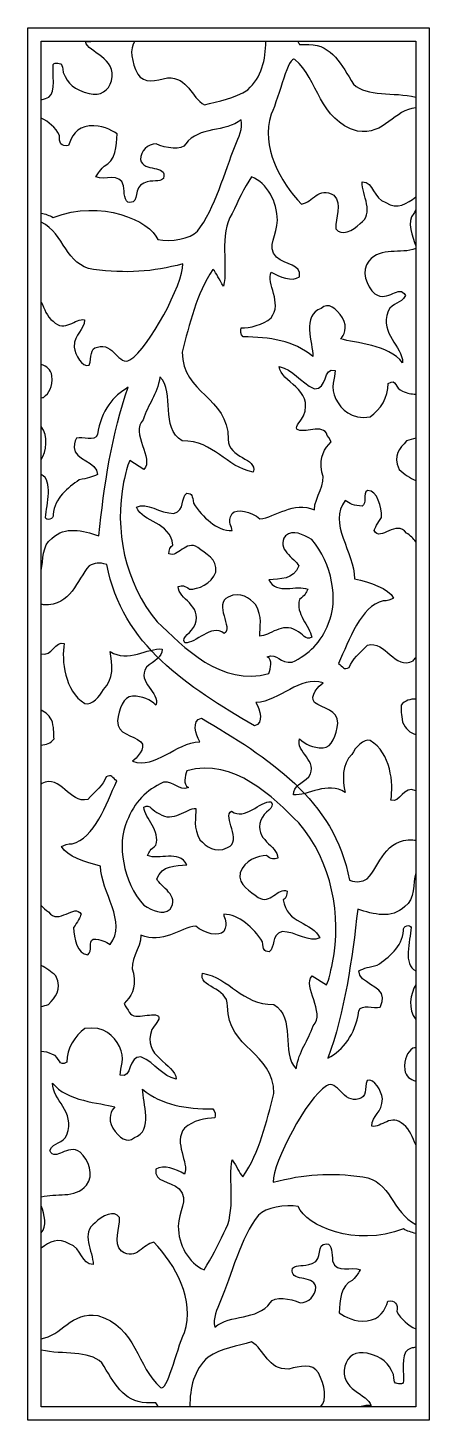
# Model space of a CAD drawing. Header units: centimetres. Extents: x -27 to 29, y -96 to 98.
import ezdxf

# ---------------------------------------------------------------- set-up
doc = ezdxf.new("R2010")
doc.units = ezdxf.units.CM
doc.header["$MEASUREMENT"] = 0
doc.layers.add('layer 1', color=7, linetype='Continuous')

msp = doc.modelspace()

# ---------------------------------------------------------------- linework, layer by layer
at = {"layer": 'layer 1', "color": 9}
for points, knots in [([(29.04467, 98.23041), (29.04467, 98.23041), (-27.11698, 98.23041), (-27.11698, 98.23041), (-27.11698, 98.23041), (-27.11698, 98.23041), (-27.11698, -96.46331), (-27.11698, -96.46331), (-27.11698, -96.46331), (-27.11698, -96.46331), (29.04467, -96.46331), (29.04467, -96.46331), (29.04467, -96.46331), (29.04467, -96.46331), (29.04467, 98.23041), (29.04467, 98.23041)], [0, 0, 0, 0, 0.2, 0.2, 0.2, 0.2, 0.4, 0.4, 0.4, 0.4, 0.6, 0.6, 0.6, 0.6, 1, 1, 1, 1]), ([(27.17261, 96.35836), (27.17261, 96.35836), (-25.24493, 96.35836), (-25.24493, 96.35836), (-25.24493, 96.35836), (-25.24493, 96.35836), (-25.24493, -94.59125), (-25.24493, -94.59125), (-25.24493, -94.59125), (-25.24493, -94.59125), (27.17261, -94.59125), (27.17261, -94.59125), (27.17261, -94.59125), (27.17261, -94.59125), (27.17261, 96.35836), (27.17261, 96.35836)], [0, 0, 0, 0, 0.2, 0.2, 0.2, 0.2, 0.4, 0.4, 0.4, 0.4, 0.6, 0.6, 0.6, 0.6, 1, 1, 1, 1]), ([(27.17261, -0.60635), (26.39403, -0.34096), (25.7237, 0.1652), (25.32776, 1.15549), (25.32776, 1.15549), (25.10943, 2.24778), (25.10943, 2.84858), (25.10943, 3.504), (25.10943, 3.504), (25.67042, 4.18554), (26.39329, 4.39597), (27.17261, 4.35996), (27.17261, 4.35996), (27.17261, 4.35996), (27.17261, 10.19896), (27.17261, 10.19896), (27.17261, 10.19896), (27.08178, 10.03045), (26.96036, 9.8733), (26.80182, 9.73154), (26.80182, 9.73154), (24.18118, 8.31068), (22.9801, 12.62549), (20.41414, 11.91546), (20.41414, 11.91546), (19.3768, 10.82314), (18.23018, 9.89455), (17.84795, 8.8022), (17.84795, 8.8022), (17.13822, 8.31068), (16.91989, 8.96611), (16.3746, 9.34841), (16.3746, 9.34841), (17.84795, 12.62549), (19.48588, 17.37756), (22.59788, 18.08762), (22.59788, 18.08762), (23.14386, 18.08762), (23.68981, 18.30597), (24.07208, 18.46988), (24.07208, 18.46988), (23.30775, 19.89001), (20.7962, 20.65471), (18.61247, 21.20102), (18.61247, 21.20102), (18.61247, 24.86039), (14.79057, 29.01168), (17.30194, 32.12489), (17.30194, 32.12489), (17.84795, 31.74266), (18.61247, 31.36037), (19.6498, 31.36037), (19.6498, 31.36037), (20.41414, 31.74266), (19.6498, 33.0535), (20.41414, 33.54499), (20.41414, 33.54499), (21.8335, 33.54499), (22.37952, 31.19648), (22.37952, 29.77637), (22.37952, 29.77637), (21.8335, 29.01168), (21.45145, 28.30161), (21.34219, 27.9199), (21.34219, 27.9199), (22.21581, 26.28055), (24.45419, 29.55784), (25.87375, 27.59156), (25.87375, 27.59156), (26.42239, 27.23741), (26.82183, 26.80859), (27.17261, 26.37037), (27.17261, 26.37037), (27.17261, 26.37037), (27.17261, 34.92757), (27.17261, 34.92757), (27.17261, 34.92757), (26.34465, 35.2761), (25.60664, 35.81294), (24.83643, 36.49451), (24.83643, 36.49451), (23.90818, 38.51542), (24.94553, 39.38942), (25.87375, 40.48186), (25.87375, 40.48186), (26.33281, 40.60548), (26.76329, 40.72906), (27.17261, 40.83974), (27.17261, 40.83974), (27.17261, 40.83974), (27.17261, 47.01759), (27.17261, 47.01759), (27.17261, 47.01759), (26.57671, 46.99747), (25.9685, 47.1169), (25.32776, 47.41855), (25.32776, 47.41855), (24.18118, 47.74621), (24.56345, 49.27558), (23.30775, 48.51089), (23.30775, 48.51089), (23.30775, 46.5446), (22.21581, 44.8515), (20.7962, 43.81364), (20.7962, 43.81364), (18.06646, 43.43119), (16.75598, 44.8515), (15.99181, 46.32625), (15.99181, 46.32625), (15.11823, 47.96473), (15.88256, 49.27558), (15.88256, 50.31345), (15.88256, 50.31345), (14.19001, 50.85959), (14.79057, 47.58248), (12.98964, 47.74621), (12.98964, 47.74621), (10.91427, 48.6748), (10.04066, 50.47731), (8.07511, 50.85959), (8.07511, 50.85959), (8.18437, 48.6748), (12.98964, 47.74621), (11.4601, 43.97757), (11.4601, 43.97757), (11.18724, 43.43119), (10.259, 42.50279), (10.53202, 42.12038), (10.53202, 42.12038), (11.4601, 41.35566), (14.19001, 43.04896), (14.79057, 41.2464), (14.79057, 41.2464), (15.11823, 40.86415), (15.33657, 40.31798), (15.33657, 40.31798), (15.33657, 40.31798), (14.40834, 39.38942), (13.64401, 38.35171), (14.02623, 36.11224), (14.02623, 36.11224), (14.79057, 34.47358), (12.98964, 32.67122), (12.98964, 30.81405), (12.98964, 30.81405), (10.04066, 32.12489), (7.52928, 29.77637), (5.34537, 29.55784), (5.34537, 29.55784), (4.19877, 30.65016), (2.06947, 31.03258), (1.46904, 30.32252), (1.46904, 30.32252), (0.75918, 29.01168), (1.46904, 28.46533), (1.46904, 27.9199), (1.46904, 27.9199), (-0.65936, 27.9199), (-2.68025, 29.77637), (-3.93594, 31.74266), (-3.93594, 31.74266), (-4.09897, 32.88957), (-4.09897, 33.0535), (-4.86399, 33.16277), (-4.86399, 33.16277), (-5.79224, 32.50736), (-5.0279, 30.81405), (-6.66585, 30.32252), (-6.66585, 30.32252), (-8.63055, 30.32252), (-10.48757, 31.9612), (-11.90713, 31.19648), (-11.90713, 31.19648), (-10.97888, 29.01168), (-7.21182, 29.23001), (-6.82958, 25.89828), (-6.82958, 25.89828), (-7.21182, 25.73435), (-7.37556, 25.18821), (-7.37556, 24.69666), (-7.37556, 24.69666), (-6.06525, 24.09591), (-5.0279, 26.66295), (-3.33534, 25.57046), (-3.33534, 25.57046), (-2.29801, 24.69666), (-0.49631, 23.93199), (-0.82396, 22.12943), (-0.82396, 22.12943), (-1.36994, 20.43632), (-3.33534, 19.72611), (-4.48197, 19.72611), (-4.48197, 19.72611), (-5.1372, 20.27244), (-5.51927, 20.27244), (-6.06525, 20.10854), (-6.06525, 20.10854), (-6.06525, 18.30597), (-2.68025, 17.54145), (-3.7176, 14.81049), (-3.7176, 14.81049), (-4.09897, 13.55413), (-5.79224, 13.17256), (-5.1372, 12.24325), (-5.1372, 12.24325), (-3.55387, 12.07932), (-1.53366, 14.97419), (0.37708, 13.55413), (0.37708, 13.55413), (1.68737, 14.26486), (-1.20606, 17.70605), (0.92307, 18.63374), (0.92307, 18.63374), (2.72545, 19.50774), (3.87203, 18.46988), (4.79939, 17.54145), (4.79939, 17.54145), (5.72744, 15.90281), (5.34537, 14.42806), (5.34537, 13.17256), (5.34537, 13.17256), (6.60104, 13.17256), (8.56659, 15.19275), (10.42275, 13.93651), (10.42275, 13.93651), (11.4601, 13.55413), (11.67861, 12.46179), (12.60666, 13.00793), (12.60666, 13.00793), (12.38833, 14.6466), (10.259, 16.28525), (10.91427, 18.30597), (10.91427, 18.30597), (11.67861, 18.85303), (11.84304, 19.23455), (12.06067, 19.72611), (12.06067, 19.72611), (10.53202, 20.43632), (7.69302, 18.85303), (6.60104, 21.03712), (6.60104, 21.03712), (8.18437, 21.20102), (10.04066, 21.03712), (10.80499, 23.0034), (10.80499, 23.0034), (10.259, 24.09591), (7.52928, 25.35209), (8.94872, 27.20912), (8.94872, 27.20912), (10.04066, 28.08306), (11.29635, 27.42763), (12.60666, 26.66295), (12.60666, 26.66295), (15.50028, 23.38653), (16.3746, 18.08762), (14.9543, 14.97419), (14.9543, 14.97419), (13.91698, 12.24325), (12.22459, 10.65924), (9.87678, 9.51228), (9.87678, 9.51228), (8.18437, 9.34841), (7.80212, 10.82314), (6.3827, 10.27696), (6.3827, 10.27696), (7.20168, 9.78527), (6.81941, 8.74759), (6.60104, 7.92825), (6.60104, 7.92825), (-0.00515, 6.07127), (-5.40999, 11.6971), (-9.01352, 15.19275), (-9.01352, 15.19275), (-13.59955, 20.65471), (-15.0191, 28.08306), (-13.7088, 34.69214), (-13.7088, 34.69214), (-13.32653, 36.11224), (-13.32653, 36.82232), (-12.83519, 37.75073), (-12.83519, 37.75073), (-12.83519, 37.75073), (-10.86893, 36.49451), (-10.86893, 36.49451), (-10.86893, 36.49451), (-9.39559, 37.96928), (-12.83519, 41.57419), (-10.97888, 43.43119), (-10.97888, 43.43119), (-10.32381, 45.616), (-9.01352, 46.81776), (-8.63055, 49.43949), (-8.63055, 49.43949), (-6.44736, 47.20005), (-8.63055, 42.28425), (-5.51927, 40.48186), (-5.51927, 40.48186), (-0.98771, 40.48186), (0.54079, 36.82232), (4.41713, 36.11224), (4.41713, 36.11224), (5.07235, 38.13317), (0.92307, 37.96928), (0.92307, 40.70024), (0.92307, 40.70024), (0.92307, 46.70852), (-5.51927, 47.0363), (-5.51927, 52.8805), (-5.51927, 52.8805), (-4.48197, 56.81305), (-3.55387, 61.01879), (-1.20606, 64.4598), (-1.20606, 64.4598), (-0.65936, 63.91366), (-0.38742, 63.03968), (0.26783, 62.1113), (0.26783, 62.1113), (0.92307, 64.67833), (-0.38742, 69.3756), (1.46904, 72.27044), (1.46904, 72.27044), (2.34245, 74.07299), (3.1068, 75.76613), (4.19877, 77.40479), (4.19877, 77.40479), (6.3827, 76.53084), (7.80212, 73.85446), (7.80212, 71.34185), (7.80212, 71.34185), (7.80212, 69.26648), (6.21898, 67.73709), (7.69302, 66.15309), (7.69302, 66.15309), (8.94872, 65.00595), (11.18724, 65.2245), (10.91427, 63.42213), (10.91427, 63.42213), (9.87678, 62.65741), (8.07511, 63.42213), (6.92869, 64.07735), (6.92869, 64.07735), (6.21898, 62.49351), (8.56659, 59.76257), (6.92869, 57.68685), (6.92869, 57.68685), (5.83671, 56.64915), (3.87203, 56.26675), (2.72545, 56.26675), (2.72545, 56.26675), (2.61549, 55.88465), (2.61549, 55.33848), (2.99769, 55.01067), (2.99769, 55.01067), (6.76476, 55.01067), (10.04066, 54.51916), (12.77056, 52.27971), (12.77056, 52.27971), (12.77056, 54.13692), (11.18724, 58.06927), (13.91698, 58.99789), (13.91698, 58.99789), (14.9543, 59.92632), (15.99181, 58.99789), (16.91989, 57.68685), (16.91989, 57.68685), (17.68423, 56.26675), (17.13822, 55.22921), (16.6469, 54.73768), (16.6469, 54.73768), (18.72158, 54.13692), (23.30775, 53.97299), (25.32776, 51.40577), (25.32776, 51.40577), (25.32776, 53.80912), (22.10652, 55.33848), (23.30775, 58.61544), (23.30775, 58.61544), (23.90818, 59.92632), (25.10943, 59.54405), (25.71005, 60.80027), (25.71005, 60.80027), (24.83643, 62.49351), (23.30775, 59.76257), (21.45145, 61.01879), (21.45145, 61.01879), (20.25023, 62.1113), (19.48588, 64.29593), (20.57787, 65.60674), (20.57787, 65.60674), (22.34647, 67.69803), (25.00958, 66.52583), (27.17261, 67.36059), (27.17261, 67.36059), (27.17261, 67.36059), (27.17261, 67.73795), (27.17261, 67.73795), (27.17261, 67.73795), (26.7144, 68.95258), (25.81809, 71.17696), (26.91108, 72.27044), (26.91108, 72.27044), (26.98721, 72.44996), (27.07542, 72.61518), (27.17261, 72.76902), (27.17261, 72.76902), (27.17261, 72.76902), (27.17261, 74.59557), (27.17261, 74.59557), (27.17261, 74.59557), (25.92771, 73.6553), (24.63181, 72.73986), (22.9801, 73.79983), (22.9801, 73.79983), (21.17842, 74.346), (21.34219, 76.69471), (19.6498, 76.69471), (19.6498, 76.69471), (19.6498, 74.83768), (21.45145, 72.27044), (19.3768, 70.85032), (19.3768, 70.85032), (18.44852, 69.92192), (16.6469, 68.99336), (15.99181, 70.14029), (15.99181, 70.14029), (15.88256, 71.615), (16.91989, 73.5813), (15.71868, 74.83768), (15.71868, 74.83768), (13.5349, 76.14857), (12.77056, 73.79983), (11.18724, 73.5813), (11.18724, 73.5813), (8.18437, 76.69471), (5.45447, 81.61048), (6.92869, 86.14402), (6.92869, 86.14402), (8.12971, 88.76572), (9.33078, 94.44618), (10.259, 93.79077), (10.259, 93.79077), (13.5349, 91.0598), (13.64401, 85.27007), (18.99454, 83.79528), (18.99454, 83.79528), (22.80075, 83.12051), (24.22637, 86.91087), (27.17261, 87.02331), (27.17261, 87.02331), (27.17261, 87.02331), (27.17261, 88.52678), (27.17261, 88.52678), (27.17261, 88.52678), (24.02437, 89.32116), (20.37368, 88.51334), (18.44852, 90.34975), (18.44852, 90.34975), (16.75598, 93.08071), (15.50028, 95.81168), (12.22459, 95.92094), (12.22459, 95.92094), (11.4601, 95.92094), (10.91427, 95.92094), (10.91427, 95.92094), (10.91427, 95.92094), (10.81892, 96.06403), (10.73088, 96.21001), (10.64876, 96.35836), (10.64876, 96.35836), (10.64876, 96.35836), (6.1795, 96.35836), (6.1795, 96.35836), (6.1795, 96.35836), (6.17861, 93.79115), (5.59892, 91.29291), (3.65278, 89.58505), (3.65278, 89.58505), (1.85111, 88.32883), (-0.49631, 88.00099), (-2.40729, 87.45489), (-2.40729, 87.45489), (-4.26356, 88.49255), (-4.64568, 91.38737), (-7.59392, 91.2237), (-7.59392, 91.2237), (-9.17723, 90.84126), (-10.86893, 90.34975), (-11.74325, 91.76986), (-11.74325, 91.76986), (-12.56372, 93.36298), (-12.95718, 95.38271), (-12.13267, 96.35836), (-12.13267, 96.35836), (-12.13267, 96.35836), (-18.04212, 96.35836), (-18.04212, 96.35836), (-18.04212, 96.35836), (-18.435, 96.30338), (-18.71455, 96.30337), (-19.05932, 96.30337), (-19.05932, 96.30337), (-18.67712, 94.71937), (-14.63686, 94.11855), (-15.40049, 90.84126), (-15.40049, 90.84126), (-15.78345, 89.42112), (-16.98468, 88.65644), (-18.51336, 89.03888), (-18.51336, 89.03888), (-20.64266, 89.58505), (-21.51607, 90.34975), (-22.17131, 91.98838), (-22.17131, 91.98838), (-22.27969, 92.69845), (-22.27969, 92.91677), (-22.4443, 93.18995), (-22.4443, 93.18995), (-22.66269, 93.18995), (-23.59073, 93.57222), (-23.59073, 92.91677), (-23.59073, 92.91677), (-23.59073, 90.84126), (-23.20864, 88.65644), (-24.62821, 88.32883), (-24.62821, 88.32883), (-24.83337, 88.2832), (-25.03957, 88.23331), (-25.24493, 88.18306), (-25.24493, 88.18306), (-25.24493, 88.18306), (-25.24493, 85.60428), (-25.24493, 85.60428), (-25.24493, 85.60428), (-24.18925, 85.08317), (-23.26097, 84.36664), (-22.66269, 83.19453), (-22.66269, 83.19453), (-22.82638, 82.15663), (-22.4443, 81.61048), (-21.407, 81.7744), (-21.407, 81.7744), (-21.02473, 83.03063), (-20.31502, 84.34146), (-18.51336, 84.50535), (-18.51336, 84.50535), (-16.71149, 84.72388), (-15.56507, 83.95921), (-14.63686, 83.41302), (-14.63686, 83.41302), (-14.63686, 81.7744), (-14.85539, 79.53497), (-16.43871, 78.87952), (-16.43871, 78.87952), (-17.20303, 78.11484), (-17.36678, 77.73255), (-17.58511, 77.40479), (-17.58511, 77.40479), (-16.32944, 76.80401), (-14.25404, 78.11484), (-13.7088, 76.14857), (-13.7088, 76.14857), (-13.59955, 75.21997), (-13.7088, 73.79983), (-12.83519, 73.79983), (-12.83519, 73.79983), (-11.36116, 73.79983), (-12.45308, 75.93002), (-10.86893, 76.53084), (-10.86893, 76.53084), (-9.55948, 77.07713), (-8.79513, 76.53084), (-8.1399, 77.18624), (-8.1399, 77.18624), (-7.59392, 79.26179), (-10.97888, 77.95092), (-11.36116, 79.80792), (-11.36116, 79.80792), (-11.36116, 81.06436), (-10.32381, 81.99292), (-9.17723, 81.99292), (-9.17723, 81.99292), (-7.86692, 81.39194), (-5.51927, 81.06436), (-5.0279, 81.99292), (-5.0279, 81.99292), (-3.17163, 84.50535), (0.54079, 83.57675), (2.72545, 85.37937), (2.72545, 85.37937), (2.99769, 84.12309), (2.39713, 82.97597), (1.90575, 81.71974), (1.90575, 81.71974), (0.43241, 78.27872), (-0.87861, 72.92587), (-3.38997, 69.81265), (-3.38997, 69.81265), (-4.37269, 68.72014), (-7.15721, 68.28329), (-8.90424, 68.61089), (-8.90424, 68.61089), (-10.05085, 71.28723), (-16.76613, 74.29136), (-23.59073, 71.72429), (-23.59073, 71.72429), (-24.09529, 72.01871), (-24.67267, 72.19968), (-25.24493, 72.33285), (-25.24493, 72.33285), (-25.24493, 72.33285), (-25.24493, 71.05616), (-25.24493, 71.05616), (-25.24493, 71.05616), (-21.96346, 69.4229), (-21.82657, 64.97251), (-17.91274, 64.4598), (-17.91274, 64.4598), (-13.38116, 63.85904), (-9.72249, 64.07735), (-5.40999, 65.2245), (-5.40999, 65.2245), (-5.40999, 62.38429), (-10.10547, 53.53592), (-12.83519, 51.78818), (-12.83519, 51.78818), (-14.36316, 50.80496), (-15.18287, 54.35524), (-17.36678, 53.59054), (-17.36678, 53.59054), (-18.51336, 53.42685), (-18.13111, 52.17047), (-18.51336, 51.07815), (-18.51336, 51.07815), (-19.55068, 50.69567), (-20.47874, 52.49824), (-20.64266, 53.59054), (-20.64266, 53.59054), (-20.64266, 55.55704), (-19.16842, 55.88465), (-19.16842, 57.41384), (-19.16842, 57.41384), (-20.47874, 57.68685), (-21.89834, 55.55704), (-23.59073, 57.19532), (-23.59073, 57.19532), (-24.471, 57.87276), (-24.80545, 58.94913), (-25.24493, 59.89068), (-25.24493, 59.89068), (-25.24493, 59.89068), (-25.24493, 51.1491), (-25.24493, 51.1491), (-25.24493, 51.1491), (-24.4976, 50.88874), (-23.85326, 50.48624), (-23.75464, 49.54877), (-23.75464, 49.54877), (-23.59073, 47.96473), (-24.13673, 47.20005), (-24.90123, 46.5446), (-24.90123, 46.5446), (-25.0159, 46.53186), (-25.13056, 46.52239), (-25.24493, 46.51594), (-25.24493, 46.51594), (-25.24493, 46.51594), (-25.24493, 42.50418), (-25.24493, 42.50418), (-25.24493, 42.50418), (-24.17021, 41.21454), (-24.5343, 38.95943), (-25.24493, 37.8242), (-25.24493, 37.8242), (-25.24493, 37.8242), (-25.24493, 35.76992), (-25.24493, 35.76992), (-25.24493, 35.76992), (-23.48754, 34.88162), (-24.52392, 31.64132), (-24.62821, 29.77637), (-24.62821, 29.77637), (-24.62821, 29.23001), (-23.37166, 29.55784), (-23.59073, 30.15861), (-23.59073, 30.15861), (-23.37166, 32.50736), (-21.51607, 33.92746), (-19.93208, 35.01976), (-19.93208, 35.01976), (-18.78561, 35.23828), (-18.13111, 35.4022), (-17.36678, 35.78446), (-17.36678, 35.78446), (-17.36678, 37.587), (-20.64266, 37.75073), (-20.64266, 39.55328), (-20.64266, 39.55328), (-20.64266, 40.31798), (-20.31502, 40.86415), (-20.31502, 40.86415), (-20.31502, 40.86415), (-19.4414, 41.08269), (-17.74811, 40.31798), (-17.36678, 41.35566), (-17.36678, 41.35566), (-16.82079, 44.8515), (-15.18287, 46.70852), (-13.05354, 47.96473), (-13.05354, 47.96473), (-15.40049, 41.57419), (-16.43871, 34.0912), (-17.20303, 27.20912), (-17.20303, 27.20912), (-19.4414, 27.9199), (-21.89834, 28.62923), (-23.75464, 26.82688), (-23.75464, 26.82688), (-25.15928, 25.8783), (-24.91521, 23.82269), (-25.24493, 22.33109), (-25.24493, 22.33109), (-25.24493, 22.33109), (-25.24493, 17.61), (-25.24493, 17.61), (-25.24493, 17.61), (-25.13053, 17.58547), (-25.01589, 17.56258), (-24.90123, 17.54145), (-24.90123, 17.54145), (-21.02473, 17.37756), (-20.31502, 21.03712), (-18.51336, 23.0034), (-18.51336, 23.0034), (-17.74811, 23.38653), (-17.20303, 23.54953), (-16.05644, 23.1673), (-16.05644, 23.1673), (-13.98177, 11.91546), (-4.64568, 6.07127), (4.58103, 0.61004), (4.58103, 0.61004), (6.00045, 0.99161), (5.34537, 2.84858), (4.79939, 3.88646), (4.79939, 3.88646), (8.18437, 4.05105), (10.91427, 7.70975), (14.19001, 6.61739), (14.19001, 6.61739), (13.64401, 6.23497), (12.22459, 4.81483), (12.98964, 3.88646), (12.98964, 3.88646), (14.19001, 3.01249), (16.26464, 2.84858), (16.26464, 0.99161), (16.26464, 0.99161), (15.99181, -0.64705), (15.50028, -2.44947), (14.19001, -2.44947), (14.19001, -2.44947), (12.77056, -2.44947), (11.67861, -1.95796), (10.91427, -1.19322), (10.91427, -1.19322), (10.259, -2.99579), (13.64401, -4.30667), (12.22459, -6.49146), (12.22459, -6.49146), (11.18724, -7.41987), (10.04066, -7.80231), (10.04066, -9.00387), (10.04066, -9.00387), (12.06067, -9.22243), (14.79057, -7.03761), (17.30194, -8.67627), (17.30194, -8.67627), (16.91989, -7.03761), (16.75598, -4.68887), (18.23018, -3.37804), (18.23018, -3.37804), (18.72158, -2.34035), (19.86815, -1.19322), (20.7962, -1.41178), (20.7962, -1.41178), (23.68981, -3.21416), (24.07208, -7.41987), (23.68981, -9.76857), (23.68981, -9.76857), (24.94267, -10.3137), (25.48998, -7.59655), (27.17261, -8.45143), (27.17261, -8.45143), (27.17261, -8.45143), (27.17261, -0.60635), (27.17261, -0.60635)], [0, 0, 0, 0, 0.005, 0.005, 0.005, 0.005, 0.01, 0.01, 0.01, 0.01, 0.015, 0.015, 0.015, 0.015, 0.02, 0.02, 0.02, 0.02, 0.025, 0.025, 0.025, 0.025, 0.03, 0.03, 0.03, 0.03, 0.035, 0.035, 0.035, 0.035, 0.04, 0.04, 0.04, 0.04, 0.045, 0.045, 0.045, 0.045, 0.05, 0.05, 0.05, 0.05, 0.055, 0.055, 0.055, 0.055, 0.06, 0.06, 0.06, 0.06, 0.065, 0.065, 0.065, 0.065, 0.07, 0.07, 0.07, 0.07, 0.075, 0.075, 0.075, 0.075, 0.08, 0.08, 0.08, 0.08, 0.085, 0.085, 0.085, 0.085, 0.09, 0.09, 0.09, 0.09, 0.095, 0.095, 0.095, 0.095, 0.1, 0.1, 0.1, 0.1, 0.105, 0.105, 0.105, 0.105, 0.11, 0.11, 0.11, 0.11, 0.115, 0.115, 0.115, 0.115, 0.12, 0.12, 0.12, 0.12, 0.125, 0.125, 0.125, 0.125, 0.13, 0.13, 0.13, 0.13, 0.135, 0.135, 0.135, 0.135, 0.14, 0.14, 0.14, 0.14, 0.145, 0.145, 0.145, 0.145, 0.15, 0.15, 0.15, 0.15, 0.155, 0.155, 0.155, 0.155, 0.16, 0.16, 0.16, 0.16, 0.165, 0.165, 0.165, 0.165, 0.17, 0.17, 0.17, 0.17, 0.175, 0.175, 0.175, 0.175, 0.18, 0.18, 0.18, 0.18, 0.185, 0.185, 0.185, 0.185, 0.19, 0.19, 0.19, 0.19, 0.195, 0.195, 0.195, 0.195, 0.2, 0.2, 0.2, 0.2, 0.205, 0.205, 0.205, 0.205, 0.21, 0.21, 0.21, 0.21, 0.215, 0.215, 0.215, 0.215, 0.22, 0.22, 0.22, 0.22, 0.225, 0.225, 0.225, 0.225, 0.23, 0.23, 0.23, 0.23, 0.235, 0.235, 0.235, 0.235, 0.24, 0.24, 0.24, 0.24, 0.245, 0.245, 0.245, 0.245, 0.25, 0.25, 0.25, 0.25, 0.255, 0.255, 0.255, 0.255, 0.26, 0.26, 0.26, 0.26, 0.265, 0.265, 0.265, 0.265, 0.27, 0.27, 0.27, 0.27, 0.275, 0.275, 0.275, 0.275, 0.28, 0.28, 0.28, 0.28, 0.285, 0.285, 0.285, 0.285, 0.29, 0.29, 0.29, 0.29, 0.295, 0.295, 0.295, 0.295, 0.3, 0.3, 0.3, 0.3, 0.305, 0.305, 0.305, 0.305, 0.31, 0.31, 0.31, 0.31, 0.315, 0.315, 0.315, 0.315, 0.32, 0.32, 0.32, 0.32, 0.325, 0.325, 0.325, 0.325, 0.33, 0.33, 0.33, 0.33, 0.335, 0.335, 0.335, 0.335, 0.34, 0.34, 0.34, 0.34, 0.345, 0.345, 0.345, 0.345, 0.35, 0.35, 0.35, 0.35, 0.355, 0.355, 0.355, 0.355, 0.36, 0.36, 0.36, 0.36, 0.365, 0.365, 0.365, 0.365, 0.37, 0.37, 0.37, 0.37, 0.375, 0.375, 0.375, 0.375, 0.38, 0.38, 0.38, 0.38, 0.385, 0.385, 0.385, 0.385, 0.39, 0.39, 0.39, 0.39, 0.395, 0.395, 0.395, 0.395, 0.4, 0.4, 0.4, 0.4, 0.405, 0.405, 0.405, 0.405, 0.41, 0.41, 0.41, 0.41, 0.415, 0.415, 0.415, 0.415, 0.42, 0.42, 0.42, 0.42, 0.425, 0.425, 0.425, 0.425, 0.43, 0.43, 0.43, 0.43, 0.435, 0.435, 0.435, 0.435, 0.44, 0.44, 0.44, 0.44, 0.445, 0.445, 0.445, 0.445, 0.45, 0.45, 0.45, 0.45, 0.455, 0.455, 0.455, 0.455, 0.46, 0.46, 0.46, 0.46, 0.465, 0.465, 0.465, 0.465, 0.47, 0.47, 0.47, 0.47, 0.475, 0.475, 0.475, 0.475, 0.48, 0.48, 0.48, 0.48, 0.485, 0.485, 0.485, 0.485, 0.49, 0.49, 0.49, 0.49, 0.495, 0.495, 0.495, 0.495, 0.5, 0.5, 0.5, 0.5, 0.505, 0.505, 0.505, 0.505, 0.51, 0.51, 0.51, 0.51, 0.515, 0.515, 0.515, 0.515, 0.52, 0.52, 0.52, 0.52, 0.525, 0.525, 0.525, 0.525, 0.53, 0.53, 0.53, 0.53, 0.535, 0.535, 0.535, 0.535, 0.54, 0.54, 0.54, 0.54, 0.545, 0.545, 0.545, 0.545, 0.55, 0.55, 0.55, 0.55, 0.555, 0.555, 0.555, 0.555, 0.56, 0.56, 0.56, 0.56, 0.565, 0.565, 0.565, 0.565, 0.57, 0.57, 0.57, 0.57, 0.575, 0.575, 0.575, 0.575, 0.58, 0.58, 0.58, 0.58, 0.585, 0.585, 0.585, 0.585, 0.59, 0.59, 0.59, 0.59, 0.595, 0.595, 0.595, 0.595, 0.6, 0.6, 0.6, 0.6, 0.605, 0.605, 0.605, 0.605, 0.61, 0.61, 0.61, 0.61, 0.615, 0.615, 0.615, 0.615, 0.62, 0.62, 0.62, 0.62, 0.625, 0.625, 0.625, 0.625, 0.63, 0.63, 0.63, 0.63, 0.635, 0.635, 0.635, 0.635, 0.64, 0.64, 0.64, 0.64, 0.645, 0.645, 0.645, 0.645, 0.65, 0.65, 0.65, 0.65, 0.655, 0.655, 0.655, 0.655, 0.66, 0.66, 0.66, 0.66, 0.665, 0.665, 0.665, 0.665, 0.67, 0.67, 0.67, 0.67, 0.675, 0.675, 0.675, 0.675, 0.68, 0.68, 0.68, 0.68, 0.685, 0.685, 0.685, 0.685, 0.69, 0.69, 0.69, 0.69, 0.695, 0.695, 0.695, 0.695, 0.7, 0.7, 0.7, 0.7, 0.705, 0.705, 0.705, 0.705, 0.71, 0.71, 0.71, 0.71, 0.715, 0.715, 0.715, 0.715, 0.72, 0.72, 0.72, 0.72, 0.725, 0.725, 0.725, 0.725, 0.73, 0.73, 0.73, 0.73, 0.735, 0.735, 0.735, 0.735, 0.74, 0.74, 0.74, 0.74, 0.745, 0.745, 0.745, 0.745, 0.75, 0.75, 0.75, 0.75, 0.755, 0.755, 0.755, 0.755, 0.76, 0.76, 0.76, 0.76, 0.765, 0.765, 0.765, 0.765, 0.77, 0.77, 0.77, 0.77, 0.775, 0.775, 0.775, 0.775, 0.78, 0.78, 0.78, 0.78, 0.785, 0.785, 0.785, 0.785, 0.79, 0.79, 0.79, 0.79, 0.795, 0.795, 0.795, 0.795, 0.8, 0.8, 0.8, 0.8, 0.805, 0.805, 0.805, 0.805, 0.81, 0.81, 0.81, 0.81, 0.815, 0.815, 0.815, 0.815, 0.82, 0.82, 0.82, 0.82, 0.825, 0.825, 0.825, 0.825, 0.83, 0.83, 0.83, 0.83, 0.835, 0.835, 0.835, 0.835, 0.84, 0.84, 0.84, 0.84, 0.845, 0.845, 0.845, 0.845, 0.85, 0.85, 0.85, 0.85, 0.855, 0.855, 0.855, 0.855, 0.86, 0.86, 0.86, 0.86, 0.865, 0.865, 0.865, 0.865, 0.87, 0.87, 0.87, 0.87, 0.875, 0.875, 0.875, 0.875, 0.88, 0.88, 0.88, 0.88, 0.885, 0.885, 0.885, 0.885, 0.89, 0.89, 0.89, 0.89, 0.895, 0.895, 0.895, 0.895, 0.9, 0.9, 0.9, 0.9, 0.905, 0.905, 0.905, 0.905, 0.91, 0.91, 0.91, 0.91, 0.915, 0.915, 0.915, 0.915, 0.92, 0.92, 0.92, 0.92, 0.925, 0.925, 0.925, 0.925, 0.93, 0.93, 0.93, 0.93, 0.935, 0.935, 0.935, 0.935, 0.94, 0.94, 0.94, 0.94, 0.945, 0.945, 0.945, 0.945, 0.95, 0.95, 0.95, 0.95, 0.955, 0.955, 0.955, 0.955, 0.96, 0.96, 0.96, 0.96, 0.965, 0.965, 0.965, 0.965, 0.97, 0.97, 0.97, 0.97, 0.975, 0.975, 0.975, 0.975, 0.98, 0.98, 0.98, 0.98, 0.985, 0.985, 0.985, 0.985, 0.99, 0.99, 0.99, 0.99, 1, 1, 1, 1]), ([(-25.24493, 2.81558), (-24.58401, 2.52646), (-24.02268, 2.02771), (-23.67359, 1.15459), (-23.67359, 1.15459), (-23.45427, 0.05742), (-23.45427, -0.54603), (-23.45427, -1.20437), (-23.45427, -1.20437), (-23.94951, -1.80604), (-24.57039, -2.04207), (-25.24493, -2.06595), (-25.24493, -2.06595), (-25.24493, -2.06595), (-25.24493, -7.54642), (-25.24493, -7.54642), (-25.24493, -7.54642), (-25.21611, -7.51686), (-25.18589, -7.48788), (-25.15417, -7.45951), (-25.15417, -7.45951), (-22.5219, -6.03239), (-21.31553, -10.36634), (-18.73814, -9.65313), (-18.73814, -9.65313), (-17.69621, -8.55596), (-16.54452, -7.62324), (-16.16057, -6.5261), (-16.16057, -6.5261), (-15.44771, -6.03239), (-15.22839, -6.69071), (-14.6807, -7.07468), (-14.6807, -7.07468), (-16.16057, -10.36634), (-17.80578, -15.13948), (-20.93158, -15.85269), (-20.93158, -15.85269), (-21.47998, -15.85269), (-22.02838, -16.07201), (-22.41234, -16.23664), (-22.41234, -16.23664), (-21.6446, -17.66307), (-19.12191, -18.43115), (-16.92847, -18.97991), (-16.92847, -18.97991), (-16.92847, -22.65553), (-13.08966, -26.82522), (-15.61217, -29.95225), (-15.61217, -29.95225), (-16.16057, -29.5683), (-16.92847, -29.18435), (-17.9704, -29.18435), (-17.9704, -29.18435), (-18.73814, -29.5683), (-17.9704, -30.88497), (-18.73814, -31.37868), (-18.73814, -31.37868), (-20.16384, -31.37868), (-20.71225, -29.01972), (-20.71225, -27.59331), (-20.71225, -27.59331), (-20.16384, -26.82522), (-19.78008, -26.11201), (-19.67032, -25.72858), (-19.67032, -25.72858), (-20.54779, -24.08194), (-22.79611, -27.3738), (-24.222, -25.39879), (-24.222, -25.39879), (-24.63213, -25.13404), (-24.95916, -24.8277), (-25.24493, -24.50691), (-25.24493, -24.50691), (-25.24493, -24.50691), (-25.24493, -32.8947), (-25.24493, -32.8947), (-25.24493, -32.8947), (-24.52518, -33.24258), (-23.8653, -33.73489), (-23.18006, -34.34127), (-23.18006, -34.34127), (-22.2477, -36.37114), (-23.28964, -37.24897), (-24.222, -38.34632), (-24.222, -38.34632), (-24.57903, -38.44246), (-24.91885, -38.53859), (-25.24493, -38.6287), (-25.24493, -38.6287), (-25.24493, -38.6287), (-25.24493, -44.91214), (-25.24493, -44.91214), (-25.24493, -44.91214), (-24.73627, -44.93295), (-24.21656, -45.05816), (-23.67359, -45.31379), (-23.67359, -45.31379), (-22.5219, -45.64286), (-22.90587, -47.17905), (-21.6446, -46.41095), (-21.6446, -46.41095), (-21.6446, -44.43595), (-20.54779, -42.73534), (-19.12191, -41.69287), (-19.12191, -41.69287), (-16.38008, -41.30874), (-15.06377, -42.73534), (-14.2962, -44.21663), (-14.2962, -44.21663), (-13.41873, -45.86238), (-14.18646, -47.17905), (-14.18646, -48.22151), (-14.18646, -48.22151), (-12.48637, -48.77009), (-13.08966, -45.47841), (-11.28071, -45.64286), (-11.28071, -45.64286), (-9.19613, -46.57558), (-8.31865, -48.38614), (-6.34436, -48.77009), (-6.34436, -48.77009), (-6.45412, -46.57558), (-11.28071, -45.64286), (-9.74436, -41.8575), (-9.74436, -41.8575), (-9.47034, -41.30874), (-8.53797, -40.37619), (-8.81218, -39.99207), (-8.81218, -39.99207), (-9.74436, -39.22399), (-12.48637, -40.92477), (-13.08966, -39.11422), (-13.08966, -39.11422), (-13.41873, -38.73027), (-13.63805, -38.1817), (-13.63805, -38.1817), (-13.63805, -38.1817), (-12.70571, -37.24897), (-11.93798, -36.20669), (-12.32193, -33.9573), (-12.32193, -33.9573), (-13.08966, -32.31139), (-11.28071, -30.50102), (-11.28071, -28.63558), (-11.28071, -28.63558), (-8.31865, -29.95225), (-5.79614, -27.59331), (-3.60252, -27.3738), (-3.60252, -27.3738), (-2.45084, -28.47096), (-0.3121, -28.85509), (0.291, -28.14188), (0.291, -28.14188), (1.00403, -26.82522), (0.291, -26.27646), (0.291, -25.72858), (0.291, -25.72858), (2.42885, -25.72858), (4.45873, -27.59331), (5.71998, -29.5683), (5.71998, -29.5683), (5.88373, -30.72033), (5.88373, -30.88497), (6.65217, -30.99473), (6.65217, -30.99473), (7.58452, -30.33638), (6.81679, -28.63558), (8.462, -28.14188), (8.462, -28.14188), (10.43539, -28.14188), (12.30063, -29.78779), (13.72652, -29.01972), (13.72652, -29.01972), (12.79417, -26.82522), (9.01039, -27.04454), (8.62645, -23.69799), (8.62645, -23.69799), (9.01039, -23.53337), (9.17485, -22.98479), (9.17485, -22.49109), (9.17485, -22.49109), (7.85872, -21.88762), (6.81679, -24.46608), (5.11671, -23.36874), (5.11671, -23.36874), (4.07477, -22.49109), (2.2651, -21.72299), (2.59418, -19.91243), (2.59418, -19.91243), (3.1426, -18.21182), (5.11671, -17.49844), (6.26839, -17.49844), (6.26839, -17.49844), (6.92654, -18.04718), (7.31032, -18.04718), (7.85872, -17.88257), (7.85872, -17.88257), (7.85872, -16.07201), (4.45873, -15.30411), (5.50066, -12.56102), (5.50066, -12.56102), (5.88373, -11.29905), (7.58452, -10.91581), (6.92654, -9.98238), (6.92654, -9.98238), (5.33621, -9.81776), (3.30704, -12.72546), (1.38781, -11.29905), (1.38781, -11.29905), (0.07167, -12.01297), (2.97797, -15.46944), (0.83941, -16.40127), (0.83941, -16.40127), (-0.97096, -17.27911), (-2.12266, -16.23664), (-3.05412, -15.30411), (-3.05412, -15.30411), (-3.9863, -13.65818), (-3.60252, -12.17689), (-3.60252, -10.91581), (-3.60252, -10.91581), (-4.86377, -10.91581), (-6.83807, -12.94498), (-8.70243, -11.68319), (-8.70243, -11.68319), (-9.74436, -11.29905), (-9.96387, -10.2019), (-10.89605, -10.75047), (-10.89605, -10.75047), (-10.67672, -12.39638), (-8.53797, -14.04231), (-9.19613, -16.07201), (-9.19613, -16.07201), (-9.96387, -16.62149), (-10.12903, -17.00473), (-10.34765, -17.49844), (-10.34765, -17.49844), (-8.81218, -18.21182), (-5.96059, -16.62149), (-4.86377, -18.81528), (-4.86377, -18.81528), (-6.45412, -18.97991), (-8.31865, -18.81528), (-9.08638, -20.79028), (-9.08638, -20.79028), (-8.53797, -21.88762), (-5.79614, -23.14941), (-7.22186, -25.01465), (-7.22186, -25.01465), (-8.31865, -25.8925), (-9.57992, -25.23417), (-10.89605, -24.46608), (-10.89605, -24.46608), (-13.80251, -21.17512), (-14.6807, -15.85269), (-13.25411, -12.72546), (-13.25411, -12.72546), (-12.21217, -9.98238), (-10.51226, -8.39134), (-8.15402, -7.23929), (-8.15402, -7.23929), (-6.45412, -7.07468), (-6.07016, -8.55596), (-4.64446, -8.00738), (-4.64446, -8.00738), (-5.46706, -7.51349), (-5.08311, -6.47121), (-4.86377, -5.64825), (-4.86377, -5.64825), (1.77176, -3.783), (7.20057, -9.4338), (10.82006, -12.94498), (10.82006, -12.94498), (15.42643, -18.43115), (16.85232, -25.8925), (15.53619, -32.53089), (15.53619, -32.53089), (15.15224, -33.9573), (15.15224, -34.67052), (14.65871, -35.60305), (14.65871, -35.60305), (14.65871, -35.60305), (12.6837, -34.34127), (12.6837, -34.34127), (12.6837, -34.34127), (11.20384, -35.82255), (14.65871, -39.44349), (12.79417, -41.30874), (12.79417, -41.30874), (12.13619, -43.50324), (10.82006, -44.71033), (10.43539, -47.34367), (10.43539, -47.34367), (8.2425, -45.09428), (10.43539, -40.1567), (7.31032, -38.34632), (7.31032, -38.34632), (2.75864, -38.34632), (1.22336, -34.67052), (-2.67016, -33.9573), (-2.67016, -33.9573), (-3.32833, -35.98719), (0.83941, -35.82255), (0.83941, -38.56565), (0.83941, -38.56565), (0.83941, -44.60058), (7.31032, -44.92983), (7.31032, -50.79997), (7.31032, -50.79997), (6.26839, -54.74997), (5.33621, -58.97435), (2.97797, -62.43064), (2.97797, -62.43064), (2.42885, -61.88205), (2.15571, -61.00422), (1.49756, -60.07169), (1.49756, -60.07169), (0.83941, -62.65015), (2.15571, -67.36824), (0.291, -70.27595), (0.291, -70.27595), (-0.5863, -72.0865), (-1.35403, -73.78713), (-2.45084, -75.43305), (-2.45084, -75.43305), (-4.64446, -74.55521), (-6.07016, -71.86699), (-6.07016, -69.34323), (-6.07016, -69.34323), (-6.07016, -67.25866), (-4.48001, -65.72249), (-5.96059, -64.13144), (-5.96059, -64.13144), (-7.22186, -62.97923), (-9.47034, -63.19873), (-9.19613, -61.38836), (-9.19613, -61.38836), (-8.15402, -60.62027), (-6.34436, -61.38836), (-5.19285, -62.04652), (-5.19285, -62.04652), (-4.48001, -60.45564), (-6.83807, -57.71255), (-5.19285, -55.62763), (-5.19285, -55.62763), (-4.09604, -54.58535), (-2.12266, -54.20121), (-0.97096, -54.20121), (-0.97096, -54.20121), (-0.86051, -53.81744), (-0.86051, -53.26885), (-1.24445, -52.93959), (-1.24445, -52.93959), (-5.02823, -52.93959), (-8.31865, -52.44589), (-11.06068, -50.1965), (-11.06068, -50.1965), (-11.06068, -52.06194), (-9.47034, -56.01176), (-12.21217, -56.94446), (-12.21217, -56.94446), (-13.25411, -57.87701), (-14.2962, -56.94446), (-15.22839, -55.62763), (-15.22839, -55.62763), (-15.99612, -54.20121), (-15.44771, -53.15909), (-14.95419, -52.66538), (-14.95419, -52.66538), (-17.03805, -52.06194), (-21.6446, -51.8973), (-23.67359, -49.31866), (-23.67359, -49.31866), (-23.67359, -51.73267), (-20.43805, -53.26885), (-21.6446, -56.56033), (-21.6446, -56.56033), (-22.2477, -57.87701), (-23.45427, -57.49305), (-24.05755, -58.75485), (-24.05755, -58.75485), (-23.18006, -60.45564), (-21.6446, -57.71255), (-19.78008, -58.97435), (-19.78008, -58.97435), (-18.5735, -60.07169), (-17.80578, -62.26602), (-18.90258, -63.58268), (-18.90258, -63.58268), (-20.60301, -65.59332), (-23.12659, -64.60062), (-25.24493, -65.24722), (-25.24493, -65.24722), (-25.24493, -65.24722), (-25.24493, -66.48127), (-25.24493, -66.48127), (-25.24493, -66.48127), (-24.80717, -67.71352), (-24.37362, -69.35411), (-25.24493, -70.25597), (-25.24493, -70.25597), (-25.24493, -70.25597), (-25.24493, -72.40062), (-25.24493, -72.40062), (-25.24493, -72.40062), (-24.07939, -71.54044), (-22.85041, -70.8271), (-21.31553, -71.81212), (-21.31553, -71.81212), (-19.50587, -72.36069), (-19.67032, -74.71983), (-17.9704, -74.71983), (-17.9704, -74.71983), (-17.9704, -72.85458), (-19.78008, -70.27595), (-17.69621, -68.84952), (-17.69621, -68.84952), (-16.76384, -67.917), (-14.95419, -66.98427), (-14.2962, -68.13632), (-14.2962, -68.13632), (-14.18646, -69.61762), (-15.22839, -71.59262), (-14.02184, -72.85458), (-14.02184, -72.85458), (-11.8284, -74.17125), (-11.06068, -71.81212), (-9.47034, -71.59262), (-9.47034, -71.59262), (-6.45412, -74.71983), (-3.71209, -79.65742), (-5.19285, -84.21107), (-5.19285, -84.21107), (-6.39924, -86.84439), (-7.60562, -92.55008), (-8.53797, -91.89174), (-8.53797, -91.89174), (-11.8284, -89.14866), (-11.93798, -83.33323), (-17.31226, -81.85194), (-17.31226, -81.85194), (-21.01208, -81.19599), (-22.47244, -84.74057), (-25.24493, -85.07224), (-25.24493, -85.07224), (-25.24493, -85.07224), (-25.24493, -86.6714), (-25.24493, -86.6714), (-25.24493, -86.6714), (-22.14916, -87.35696), (-18.64035, -86.64544), (-16.76384, -88.43545), (-16.76384, -88.43545), (-15.06377, -91.17853), (-13.80251, -93.92162), (-10.51226, -94.03137), (-10.51226, -94.03137), (-9.74436, -94.03137), (-9.19613, -94.03137), (-9.19613, -94.03137), (-9.19613, -94.03137), (-9.07466, -94.21363), (-8.96503, -94.40058), (-8.8647, -94.59125), (-8.8647, -94.59125), (-8.8647, -94.59125), (-4.43978, -94.59125), (-4.43978, -94.59125), (-4.43978, -94.59125), (-4.45707, -91.97047), (-3.88766, -89.40952), (-1.90244, -87.66737), (-1.90244, -87.66737), (-0.09277, -86.40557), (2.2651, -86.07632), (4.18453, -85.52773), (4.18453, -85.52773), (6.04905, -86.57002), (6.43284, -89.47773), (9.39418, -89.31328), (9.39418, -89.31328), (10.9845, -88.92915), (12.6837, -88.43545), (13.5619, -89.86186), (13.5619, -89.86186), (14.42141, -91.53078), (14.81469, -93.66602), (13.83981, -94.59125), (13.83981, -94.59125), (13.83981, -94.59125), (19.23686, -94.59125), (19.23686, -94.59125), (19.23686, -94.59125), (20.03351, -94.41551), (20.40112, -94.4155), (20.91047, -94.4155), (20.91047, -94.4155), (20.52652, -92.82446), (16.46837, -92.22101), (17.23539, -88.92915), (17.23539, -88.92915), (17.62005, -87.50274), (18.82662, -86.73465), (20.36207, -87.11879), (20.36207, -87.11879), (22.50081, -87.66737), (23.37811, -88.43545), (24.03626, -90.08136), (24.03626, -90.08136), (24.14513, -90.79458), (24.14513, -91.01391), (24.31047, -91.28829), (24.31047, -91.28829), (24.52981, -91.28829), (25.46198, -91.67224), (25.46198, -91.01391), (25.46198, -91.01391), (25.46198, -88.92915), (25.0782, -86.73465), (26.50408, -86.40557), (26.50408, -86.40557), (26.7265, -86.35611), (26.95014, -86.30167), (27.17261, -86.24715), (27.17261, -86.24715), (27.17261, -86.24715), (27.17261, -83.69296), (27.17261, -83.69296), (27.17261, -83.69296), (26.09197, -83.16754), (25.14, -82.44392), (24.52981, -81.24847), (24.52981, -81.24847), (24.69425, -80.206), (24.31047, -79.65742), (23.26854, -79.82205), (23.26854, -79.82205), (22.88459, -81.08384), (22.17173, -82.40052), (20.36207, -82.56515), (20.36207, -82.56515), (18.55222, -82.78465), (17.40072, -82.01656), (16.46837, -81.46798), (16.46837, -81.46798), (16.46837, -79.82205), (16.68787, -77.57266), (18.2782, -76.91434), (18.2782, -76.91434), (19.04593, -76.14625), (19.21039, -75.7623), (19.42972, -75.43305), (19.42972, -75.43305), (18.16846, -74.82959), (16.0839, -76.14625), (15.53619, -74.17125), (15.53619, -74.17125), (15.42643, -73.23853), (15.53619, -71.81212), (14.65871, -71.81212), (14.65871, -71.81212), (13.17813, -71.81212), (14.27493, -73.95175), (12.6837, -74.55521), (12.6837, -74.55521), (11.36846, -75.10397), (10.60073, -74.55521), (9.94258, -75.21355), (9.94258, -75.21355), (9.39418, -77.2983), (12.79417, -75.98162), (13.17813, -77.84687), (13.17813, -77.84687), (13.17813, -79.10884), (12.13619, -80.04156), (10.9845, -80.04156), (10.9845, -80.04156), (9.66838, -79.43792), (7.31032, -79.10884), (6.81679, -80.04156), (6.81679, -80.04156), (4.95226, -82.56515), (1.22336, -81.63242), (-0.97096, -83.44298), (-0.97096, -83.44298), (-1.24445, -82.18119), (-0.64118, -81.02897), (-0.14764, -79.76718), (-0.14764, -79.76718), (1.33222, -76.31089), (2.64907, -70.93427), (5.17158, -67.80725), (5.17158, -67.80725), (6.15863, -66.7099), (8.95552, -66.27107), (10.71031, -66.60014), (10.71031, -66.60014), (11.862, -69.28836), (18.60711, -72.30582), (25.46198, -69.72737), (25.46198, -69.72737), (25.98321, -70.03152), (26.58181, -70.21515), (27.17261, -70.34996), (27.17261, -70.34996), (27.17261, -70.34996), (27.17261, -69.08099), (27.17261, -69.08099), (27.17261, -69.08099), (23.82833, -67.46079), (23.70958, -62.9482), (19.7588, -62.43064), (19.7588, -62.43064), (15.20711, -61.82718), (11.5322, -62.04652), (7.20057, -63.19873), (7.20057, -63.19873), (7.20057, -60.34589), (11.91687, -51.4583), (14.65871, -49.7028), (14.65871, -49.7028), (16.19344, -48.71522), (17.01677, -52.28125), (19.21039, -51.51317), (19.21039, -51.51317), (20.36207, -51.34872), (19.97811, -50.08676), (20.36207, -48.98959), (20.36207, -48.98959), (21.40399, -48.60546), (22.33618, -50.416), (22.50081, -51.51317), (22.50081, -51.51317), (22.50081, -53.48836), (21.02004, -53.81744), (21.02004, -55.35342), (21.02004, -55.35342), (22.33618, -55.62763), (23.76207, -53.48836), (25.46198, -55.13392), (25.46198, -55.13392), (26.37865, -55.83938), (26.70602, -56.97554), (27.17261, -57.94493), (27.17261, -57.94493), (27.17261, -57.94493), (27.17261, -49.07763), (27.17261, -49.07763), (27.17261, -49.07763), (26.4013, -48.81658), (25.72782, -48.41551), (25.6266, -47.45342), (25.6266, -47.45342), (25.46198, -45.86238), (26.01038, -45.09428), (26.77828, -44.43595), (26.77828, -44.43595), (26.90989, -44.42132), (27.04148, -44.41095), (27.17261, -44.40458), (27.17261, -44.40458), (27.17261, -44.40458), (27.17261, -40.43463), (27.17261, -40.43463), (27.17261, -40.43463), (26.00779, -39.12099), (26.41625, -36.72983), (27.17261, -35.60088), (27.17261, -35.60088), (27.17261, -35.60088), (27.17261, -33.63738), (27.17261, -33.63738), (27.17261, -33.63738), (25.33916, -32.7809), (26.39835, -29.48364), (26.50408, -27.59331), (26.50408, -27.59331), (26.50408, -27.04454), (25.24193, -27.3738), (25.46198, -27.97726), (25.46198, -27.97726), (25.24193, -30.33638), (23.37811, -31.76281), (21.78706, -32.85997), (21.78706, -32.85997), (20.63556, -33.07947), (19.97811, -33.2441), (19.21039, -33.62805), (19.21039, -33.62805), (19.21039, -35.4386), (22.50081, -35.60305), (22.50081, -37.41361), (22.50081, -37.41361), (22.50081, -38.1817), (22.17173, -38.73027), (22.17173, -38.73027), (22.17173, -38.73027), (21.29425, -38.94978), (19.59345, -38.1817), (19.21039, -39.22399), (19.21039, -39.22399), (18.66198, -42.73534), (17.01677, -44.60058), (14.87803, -45.86238), (14.87803, -45.86238), (17.23539, -39.44349), (18.2782, -31.92725), (19.04593, -25.01465), (19.04593, -25.01465), (21.29425, -25.72858), (23.76207, -26.44108), (25.6266, -24.6307), (25.6266, -24.6307), (27.10194, -23.63443), (26.76639, -21.42219), (27.17261, -19.91331), (27.17261, -19.91331), (27.17261, -19.91331), (27.17261, -15.38349), (27.17261, -15.38349), (27.17261, -15.38349), (27.04143, -15.35478), (26.90987, -15.32835), (26.77828, -15.30411), (26.77828, -15.30411), (22.88459, -15.13948), (22.17173, -18.81528), (20.36207, -20.79028), (20.36207, -20.79028), (19.59345, -21.17512), (19.04593, -21.33886), (17.89425, -20.95492), (17.89425, -20.95492), (15.8104, -9.65313), (6.43284, -3.783), (-2.83479, 1.70245), (-2.83479, 1.70245), (-4.26051, 1.31922), (-3.60252, -0.54603), (-3.05412, -1.58849), (-3.05412, -1.58849), (-6.45412, -1.75384), (-9.19613, -5.42876), (-12.48637, -4.33158), (-12.48637, -4.33158), (-11.93798, -3.94745), (-10.51226, -2.52104), (-11.28071, -1.58849), (-11.28071, -1.58849), (-12.48637, -0.71066), (-14.57024, -0.54603), (-14.57024, 1.31922), (-14.57024, 1.31922), (-14.2962, 2.96515), (-13.80251, 4.77551), (-12.48637, 4.77551), (-12.48637, 4.77551), (-11.06068, 4.77551), (-9.96387, 4.28181), (-9.19613, 3.51373), (-9.19613, 3.51373), (-8.53797, 5.32427), (-11.93798, 6.64095), (-10.51226, 8.83545), (-10.51226, 8.83545), (-9.47034, 9.76799), (-8.31865, 10.15213), (-8.31865, 11.35903), (-8.31865, 11.35903), (-10.34765, 11.57854), (-13.08966, 9.38402), (-15.61217, 11.02995), (-15.61217, 11.02995), (-15.22839, 9.38402), (-15.06377, 7.02489), (-16.54452, 5.70822), (-16.54452, 5.70822), (-17.03805, 4.66594), (-18.18973, 3.51373), (-19.12191, 3.73323), (-19.12191, 3.73323), (-22.02838, 5.54359), (-22.41234, 9.76799), (-22.02838, 12.12712), (-22.02838, 12.12712), (-23.2141, 12.64302), (-23.7707, 10.24972), (-25.24493, 10.68995), (-25.24493, 10.68995), (-25.24493, 10.68995), (-25.24493, 2.81558), (-25.24493, 2.81558)], [0, 0, 0, 0, 0.005025126, 0.005025126, 0.005025126, 0.005025126, 0.010050251, 0.010050251, 0.010050251, 0.010050251, 0.015075377, 0.015075377, 0.015075377, 0.015075377, 0.020100503, 0.020100503, 0.020100503, 0.020100503, 0.025125628, 0.025125628, 0.025125628, 0.025125628, 0.030150754, 0.030150754, 0.030150754, 0.030150754, 0.035175879, 0.035175879, 0.035175879, 0.035175879, 0.040201005, 0.040201005, 0.040201005, 0.040201005, 0.045226131, 0.045226131, 0.045226131, 0.045226131, 0.050251256, 0.050251256, 0.050251256, 0.050251256, 0.055276382, 0.055276382, 0.055276382, 0.055276382, 0.060301508, 0.060301508, 0.060301508, 0.060301508, 0.065326633, 0.065326633, 0.065326633, 0.065326633, 0.070351759, 0.070351759, 0.070351759, 0.070351759, 0.075376884, 0.075376884, 0.075376884, 0.075376884, 0.08040201, 0.08040201, 0.08040201, 0.08040201, 0.085427136, 0.085427136, 0.085427136, 0.085427136, 0.090452261, 0.090452261, 0.090452261, 0.090452261, 0.095477387, 0.095477387, 0.095477387, 0.095477387, 0.100502513, 0.100502513, 0.100502513, 0.100502513, 0.105527638, 0.105527638, 0.105527638, 0.105527638, 0.110552764, 0.110552764, 0.110552764, 0.110552764, 0.115577889, 0.115577889, 0.115577889, 0.115577889, 0.120603015, 0.120603015, 0.120603015, 0.120603015, 0.125628141, 0.125628141, 0.125628141, 0.125628141, 0.130653266, 0.130653266, 0.130653266, 0.130653266, 0.135678392, 0.135678392, 0.135678392, 0.135678392, 0.140703518, 0.140703518, 0.140703518, 0.140703518, 0.145728643, 0.145728643, 0.145728643, 0.145728643, 0.150753769, 0.150753769, 0.150753769, 0.150753769, 0.155778894, 0.155778894, 0.155778894, 0.155778894, 0.16080402, 0.16080402, 0.16080402, 0.16080402, 0.165829146, 0.165829146, 0.165829146, 0.165829146, 0.170854271, 0.170854271, 0.170854271, 0.170854271, 0.175879397, 0.175879397, 0.175879397, 0.175879397, 0.180904523, 0.180904523, 0.180904523, 0.180904523, 0.185929648, 0.185929648, 0.185929648, 0.185929648, 0.190954774, 0.190954774, 0.190954774, 0.190954774, 0.195979899, 0.195979899, 0.195979899, 0.195979899, 0.201005025, 0.201005025, 0.201005025, 0.201005025, 0.206030151, 0.206030151, 0.206030151, 0.206030151, 0.211055276, 0.211055276, 0.211055276, 0.211055276, 0.216080402, 0.216080402, 0.216080402, 0.216080402, 0.221105528, 0.221105528, 0.221105528, 0.221105528, 0.226130653, 0.226130653, 0.226130653, 0.226130653, 0.231155779, 0.231155779, 0.231155779, 0.231155779, 0.236180905, 0.236180905, 0.236180905, 0.236180905, 0.24120603, 0.24120603, 0.24120603, 0.24120603, 0.246231156, 0.246231156, 0.246231156, 0.246231156, 0.251256281, 0.251256281, 0.251256281, 0.251256281, 0.256281407, 0.256281407, 0.256281407, 0.256281407, 0.261306533, 0.261306533, 0.261306533, 0.261306533, 0.266331658, 0.266331658, 0.266331658, 0.266331658, 0.271356784, 0.271356784, 0.271356784, 0.271356784, 0.27638191, 0.27638191, 0.27638191, 0.27638191, 0.281407035, 0.281407035, 0.281407035, 0.281407035, 0.286432161, 0.286432161, 0.286432161, 0.286432161, 0.291457286, 0.291457286, 0.291457286, 0.291457286, 0.296482412, 0.296482412, 0.296482412, 0.296482412, 0.301507538, 0.301507538, 0.301507538, 0.301507538, 0.306532663, 0.306532663, 0.306532663, 0.306532663, 0.311557789, 0.311557789, 0.311557789, 0.311557789, 0.316582915, 0.316582915, 0.316582915, 0.316582915, 0.32160804, 0.32160804, 0.32160804, 0.32160804, 0.326633166, 0.326633166, 0.326633166, 0.326633166, 0.331658291, 0.331658291, 0.331658291, 0.331658291, 0.336683417, 0.336683417, 0.336683417, 0.336683417, 0.341708543, 0.341708543, 0.341708543, 0.341708543, 0.346733668, 0.346733668, 0.346733668, 0.346733668, 0.351758794, 0.351758794, 0.351758794, 0.351758794, 0.35678392, 0.35678392, 0.35678392, 0.35678392, 0.361809045, 0.361809045, 0.361809045, 0.361809045, 0.366834171, 0.366834171, 0.366834171, 0.366834171, 0.371859296, 0.371859296, 0.371859296, 0.371859296, 0.376884422, 0.376884422, 0.376884422, 0.376884422, 0.381909548, 0.381909548, 0.381909548, 0.381909548, 0.386934673, 0.386934673, 0.386934673, 0.386934673, 0.391959799, 0.391959799, 0.391959799, 0.391959799, 0.396984925, 0.396984925, 0.396984925, 0.396984925, 0.40201005, 0.40201005, 0.40201005, 0.40201005, 0.407035176, 0.407035176, 0.407035176, 0.407035176, 0.412060302, 0.412060302, 0.412060302, 0.412060302, 0.417085427, 0.417085427, 0.417085427, 0.417085427, 0.422110553, 0.422110553, 0.422110553, 0.422110553, 0.427135678, 0.427135678, 0.427135678, 0.427135678, 0.432160804, 0.432160804, 0.432160804, 0.432160804, 0.43718593, 0.43718593, 0.43718593, 0.43718593, 0.442211055, 0.442211055, 0.442211055, 0.442211055, 0.447236181, 0.447236181, 0.447236181, 0.447236181, 0.452261307, 0.452261307, 0.452261307, 0.452261307, 0.457286432, 0.457286432, 0.457286432, 0.457286432, 0.462311558, 0.462311558, 0.462311558, 0.462311558, 0.467336683, 0.467336683, 0.467336683, 0.467336683, 0.472361809, 0.472361809, 0.472361809, 0.472361809, 0.477386935, 0.477386935, 0.477386935, 0.477386935, 0.48241206, 0.48241206, 0.48241206, 0.48241206, 0.487437186, 0.487437186, 0.487437186, 0.487437186, 0.492462312, 0.492462312, 0.492462312, 0.492462312, 0.497487437, 0.497487437, 0.497487437, 0.497487437, 0.502512563, 0.502512563, 0.502512563, 0.502512563, 0.507537688, 0.507537688, 0.507537688, 0.507537688, 0.512562814, 0.512562814, 0.512562814, 0.512562814, 0.51758794, 0.51758794, 0.51758794, 0.51758794, 0.522613065, 0.522613065, 0.522613065, 0.522613065, 0.527638191, 0.527638191, 0.527638191, 0.527638191, 0.532663317, 0.532663317, 0.532663317, 0.532663317, 0.537688442, 0.537688442, 0.537688442, 0.537688442, 0.542713568, 0.542713568, 0.542713568, 0.542713568, 0.547738693, 0.547738693, 0.547738693, 0.547738693, 0.552763819, 0.552763819, 0.552763819, 0.552763819, 0.557788945, 0.557788945, 0.557788945, 0.557788945, 0.56281407, 0.56281407, 0.56281407, 0.56281407, 0.567839196, 0.567839196, 0.567839196, 0.567839196, 0.572864322, 0.572864322, 0.572864322, 0.572864322, 0.577889447, 0.577889447, 0.577889447, 0.577889447, 0.582914573, 0.582914573, 0.582914573, 0.582914573, 0.587939698, 0.587939698, 0.587939698, 0.587939698, 0.592964824, 0.592964824, 0.592964824, 0.592964824, 0.59798995, 0.59798995, 0.59798995, 0.59798995, 0.603015075, 0.603015075, 0.603015075, 0.603015075, 0.608040201, 0.608040201, 0.608040201, 0.608040201, 0.613065327, 0.613065327, 0.613065327, 0.613065327, 0.618090452, 0.618090452, 0.618090452, 0.618090452, 0.623115578, 0.623115578, 0.623115578, 0.623115578, 0.628140704, 0.628140704, 0.628140704, 0.628140704, 0.633165829, 0.633165829, 0.633165829, 0.633165829, 0.638190955, 0.638190955, 0.638190955, 0.638190955, 0.64321608, 0.64321608, 0.64321608, 0.64321608, 0.648241206, 0.648241206, 0.648241206, 0.648241206, 0.653266332, 0.653266332, 0.653266332, 0.653266332, 0.658291457, 0.658291457, 0.658291457, 0.658291457, 0.663316583, 0.663316583, 0.663316583, 0.663316583, 0.668341709, 0.668341709, 0.668341709, 0.668341709, 0.673366834, 0.673366834, 0.673366834, 0.673366834, 0.67839196, 0.67839196, 0.67839196, 0.67839196, 0.683417085, 0.683417085, 0.683417085, 0.683417085, 0.688442211, 0.688442211, 0.688442211, 0.688442211, 0.693467337, 0.693467337, 0.693467337, 0.693467337, 0.698492462, 0.698492462, 0.698492462, 0.698492462, 0.703517588, 0.703517588, 0.703517588, 0.703517588, 0.708542714, 0.708542714, 0.708542714, 0.708542714, 0.713567839, 0.713567839, 0.713567839, 0.713567839, 0.718592965, 0.718592965, 0.718592965, 0.718592965, 0.72361809, 0.72361809, 0.72361809, 0.72361809, 0.728643216, 0.728643216, 0.728643216, 0.728643216, 0.733668342, 0.733668342, 0.733668342, 0.733668342, 0.738693467, 0.738693467, 0.738693467, 0.738693467, 0.743718593, 0.743718593, 0.743718593, 0.743718593, 0.748743719, 0.748743719, 0.748743719, 0.748743719, 0.753768844, 0.753768844, 0.753768844, 0.753768844, 0.75879397, 0.75879397, 0.75879397, 0.75879397, 0.763819095, 0.763819095, 0.763819095, 0.763819095, 0.768844221, 0.768844221, 0.768844221, 0.768844221, 0.773869347, 0.773869347, 0.773869347, 0.773869347, 0.778894472, 0.778894472, 0.778894472, 0.778894472, 0.783919598, 0.783919598, 0.783919598, 0.783919598, 0.788944724, 0.788944724, 0.788944724, 0.788944724, 0.793969849, 0.793969849, 0.793969849, 0.793969849, 0.798994975, 0.798994975, 0.798994975, 0.798994975, 0.804020101, 0.804020101, 0.804020101, 0.804020101, 0.809045226, 0.809045226, 0.809045226, 0.809045226, 0.814070352, 0.814070352, 0.814070352, 0.814070352, 0.819095477, 0.819095477, 0.819095477, 0.819095477, 0.824120603, 0.824120603, 0.824120603, 0.824120603, 0.829145729, 0.829145729, 0.829145729, 0.829145729, 0.834170854, 0.834170854, 0.834170854, 0.834170854, 0.83919598, 0.83919598, 0.83919598, 0.83919598, 0.844221106, 0.844221106, 0.844221106, 0.844221106, 0.849246231, 0.849246231, 0.849246231, 0.849246231, 0.854271357, 0.854271357, 0.854271357, 0.854271357, 0.859296482, 0.859296482, 0.859296482, 0.859296482, 0.864321608, 0.864321608, 0.864321608, 0.864321608, 0.869346734, 0.869346734, 0.869346734, 0.869346734, 0.874371859, 0.874371859, 0.874371859, 0.874371859, 0.879396985, 0.879396985, 0.879396985, 0.879396985, 0.884422111, 0.884422111, 0.884422111, 0.884422111, 0.889447236, 0.889447236, 0.889447236, 0.889447236, 0.894472362, 0.894472362, 0.894472362, 0.894472362, 0.899497487, 0.899497487, 0.899497487, 0.899497487, 0.904522613, 0.904522613, 0.904522613, 0.904522613, 0.909547739, 0.909547739, 0.909547739, 0.909547739, 0.914572864, 0.914572864, 0.914572864, 0.914572864, 0.91959799, 0.91959799, 0.91959799, 0.91959799, 0.924623116, 0.924623116, 0.924623116, 0.924623116, 0.929648241, 0.929648241, 0.929648241, 0.929648241, 0.934673367, 0.934673367, 0.934673367, 0.934673367, 0.939698492, 0.939698492, 0.939698492, 0.939698492, 0.944723618, 0.944723618, 0.944723618, 0.944723618, 0.949748744, 0.949748744, 0.949748744, 0.949748744, 0.954773869, 0.954773869, 0.954773869, 0.954773869, 0.959798995, 0.959798995, 0.959798995, 0.959798995, 0.964824121, 0.964824121, 0.964824121, 0.964824121, 0.969849246, 0.969849246, 0.969849246, 0.969849246, 0.974874372, 0.974874372, 0.974874372, 0.974874372, 0.979899497, 0.979899497, 0.979899497, 0.979899497, 0.984924623, 0.984924623, 0.984924623, 0.984924623, 0.989949749, 0.989949749, 0.989949749, 0.989949749, 1, 1, 1, 1])]:
    msp.add_open_spline(points, degree=3, knots=knots, dxfattribs=at)

doc.saveas('drawing.dxf')
